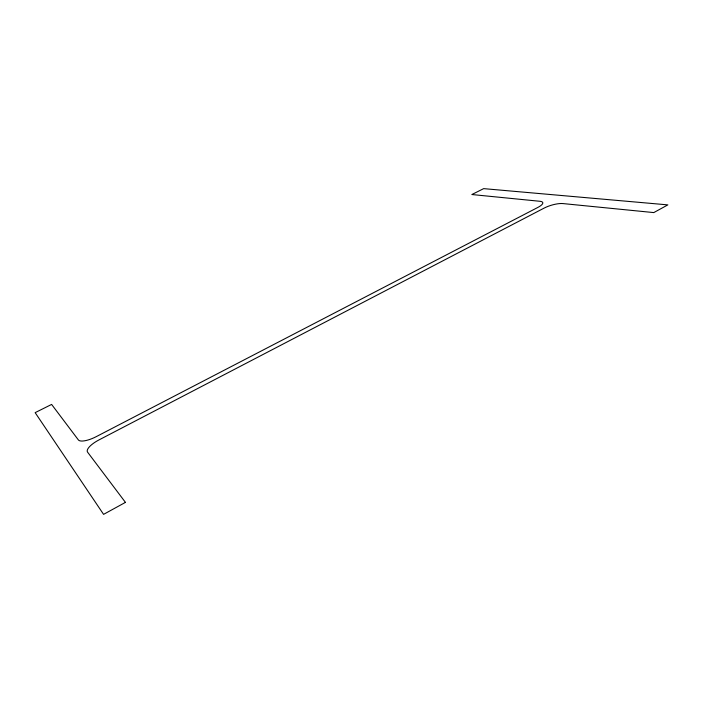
<?xml version="1.0" encoding="UTF-8"?>
<svg xmlns="http://www.w3.org/2000/svg" width="703" height="703" viewBox="0 0 703 703"><rect width="100%" height="100%" fill="white"/><g stroke="black" fill="none" stroke-linecap="round" stroke-linejoin="round"><path stroke-width="1.05" d="M125.442 502.381L103.578 514.368L35.15 412.643L51.618 404.427L78.376 439.929A16.169 5.211 -25.9 0 0 96.206 436.668L537.9 207.403A13.445 3.752 -17.1 0 0 540.009 201.295L471.862 194.529L483.664 188.632L667.85 204.881L653.79 212.587L562.91 203.571A13.955 3.99 -16.6 0 0 544.175 208.079L98.903 439.964A16.793 5.642 -26.1 0 0 87.594 452.17L125.442 502.381"/></g></svg>
